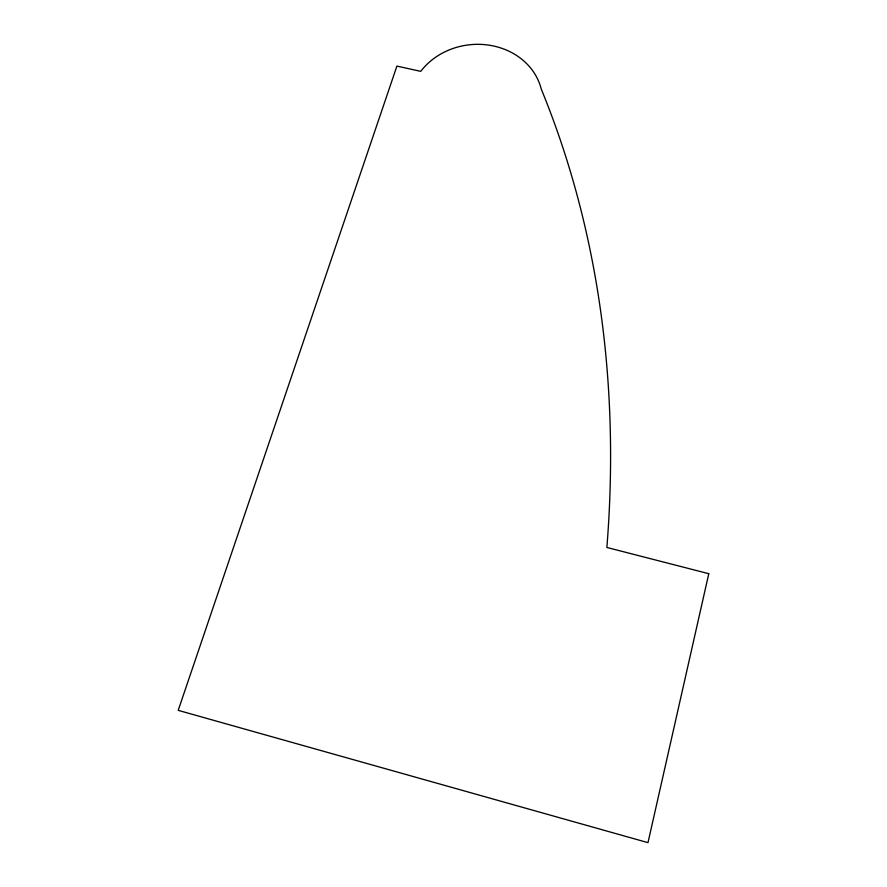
<?xml version="1.0" encoding="UTF-8"?>
<svg xmlns="http://www.w3.org/2000/svg" width="887" height="887" viewBox="0 0 887 887"><rect width="100%" height="100%" fill="white"/><g stroke="black" fill="none" stroke-linecap="round" stroke-linejoin="round"><path stroke-width="1.33" d="M708.791 573.701L647.987 842.65L178.209 710.354L396.91 66.093L420.748 71.359A66.913 58.764 -6.1 0 1 488.682 45.115A66.913 58.764 -6.1 0 1 541.236 89.033A1349.814 1032.867 -43.7 0 1 606.863 547.456L708.791 573.701"/></g></svg>
